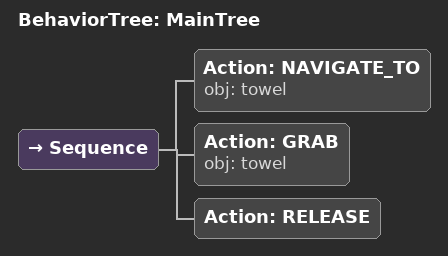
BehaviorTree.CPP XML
<root main_tree_to_execute="MainTree">
  <BehaviorTree ID="MainTree">
    <Sequence>
      <!-- Navigate to towel -->
      <Action ID="NAVIGATE_TO" obj="towel" />
      <!-- Grab towel -->
      <Action ID="GRAB" obj="towel" />
      <!-- Release -->
      <Action ID="RELEASE" />
    </Sequence>
  </BehaviorTree>
</root>
